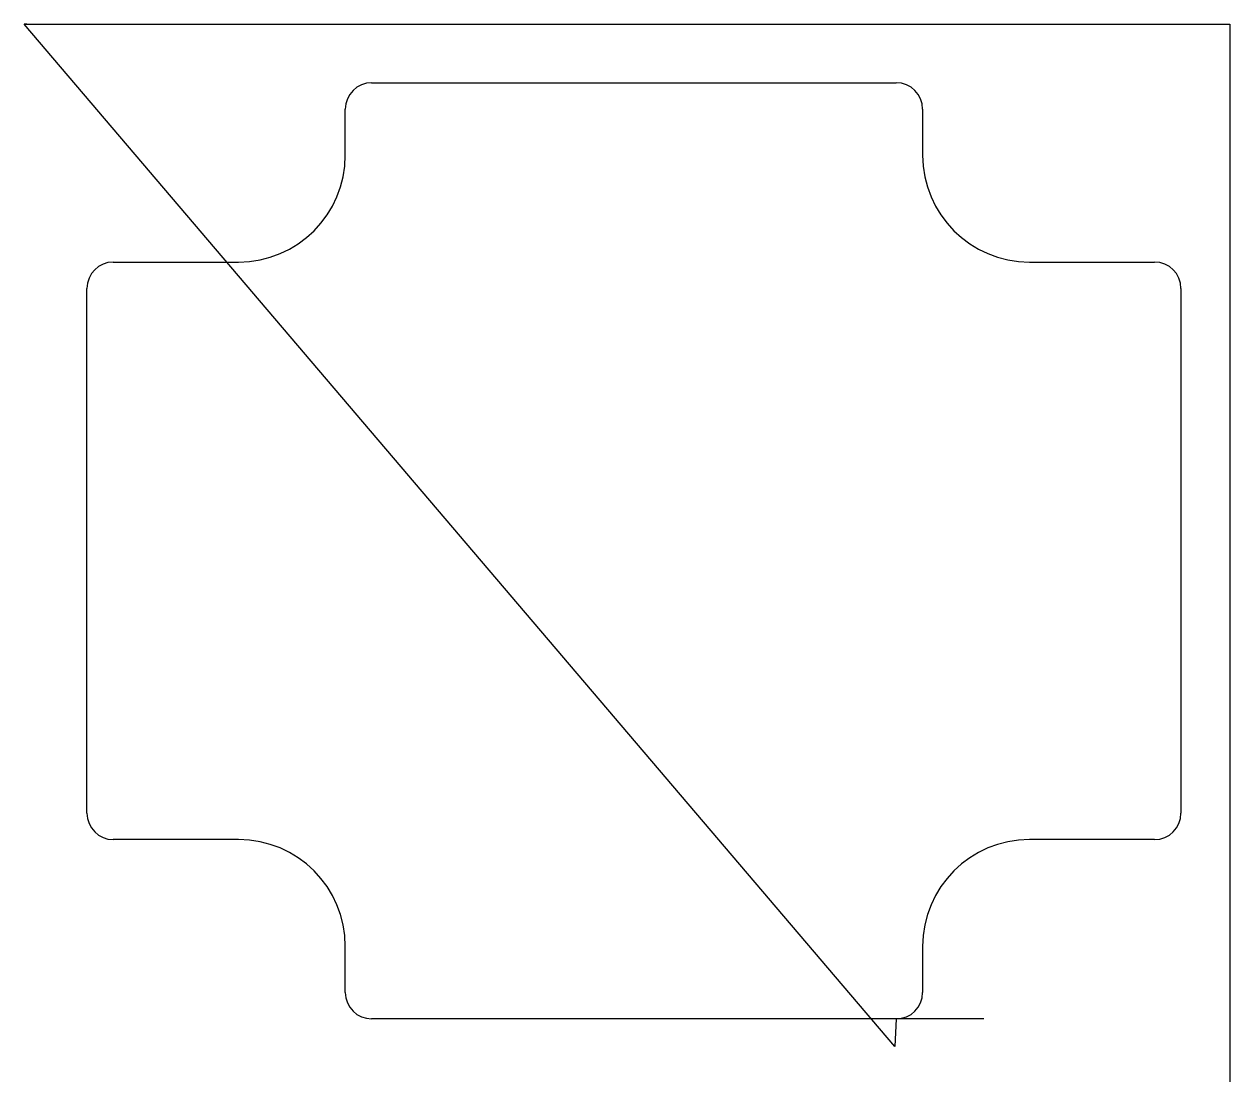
# Model space of a CAD drawing. Header units: metres. Extents: x 0 to 457, y 455 to 856.
import ezdxf

# ---------------------------------------------------------------- set-up
doc = ezdxf.new("R2010")
doc.units = ezdxf.units.M

msp = doc.modelspace()

# ---------------------------------------------------------------- linework, layer by layer
at = {"layer": 'TOOL_0'}
for p, q in [((330.336, 468.461), (0, 856.199)), ((0, 856.199), (1, 856.199)), ((1, 856.199), (0, 856.199)), ((0, 856.199), (1, 856.199)), ((1, 856.199), (457.378, 856.199)), ((457.378, 856.199), (457.378, 456.085)), ((131.834, 833.979), (330.834, 833.979)), ((121.834, 806.479), (121.834, 823.979)), ((340.834, 823.979), (340.834, 806.479)), ((33.834, 765.979), (81.334, 765.979)), ((381.334, 765.979), (428.834, 765.979)), ((23.834, 556.979), (23.834, 755.979)), ((438.834, 755.979), (438.834, 556.979)), ((81.334, 546.979), (33.834, 546.979)), ((428.834, 546.979), (381.334, 546.979)), ((121.834, 488.979), (121.834, 506.479)), ((340.834, 506.479), (340.834, 488.979)), ((330.834, 478.979), (131.834, 478.979)), ((330.834, 478.979), (330.336, 468.461)), ((364, 478.979), (330.834, 478.979)), ((457.378, 456.085), (457.378, 455.085))]:
    msp.add_line(p, q, dxfattribs=at)
for centre, radius, start, end in [((131.834, 823.979), 10, 90, 180), ((330.834, 823.979), 10, 0, 90), ((81.334, 806.479), 40.5, 270, 0), ((381.334, 806.479), 40.5, 180, 270), ((33.834, 755.979), 10, 90, 180), ((428.834, 755.979), 10, 0, 90), ((33.834, 556.979), 10, 180, 270), ((428.834, 556.979), 10, 270, 0), ((81.334, 506.479), 40.5, 0, 90), ((381.334, 506.479), 40.5, 90, 180), ((131.834, 488.979), 10, 180, 270), ((330.834, 488.979), 10, 270, 0)]:
    msp.add_arc(centre, radius, start, end, dxfattribs=at)

doc.saveas('drawing.dxf')
